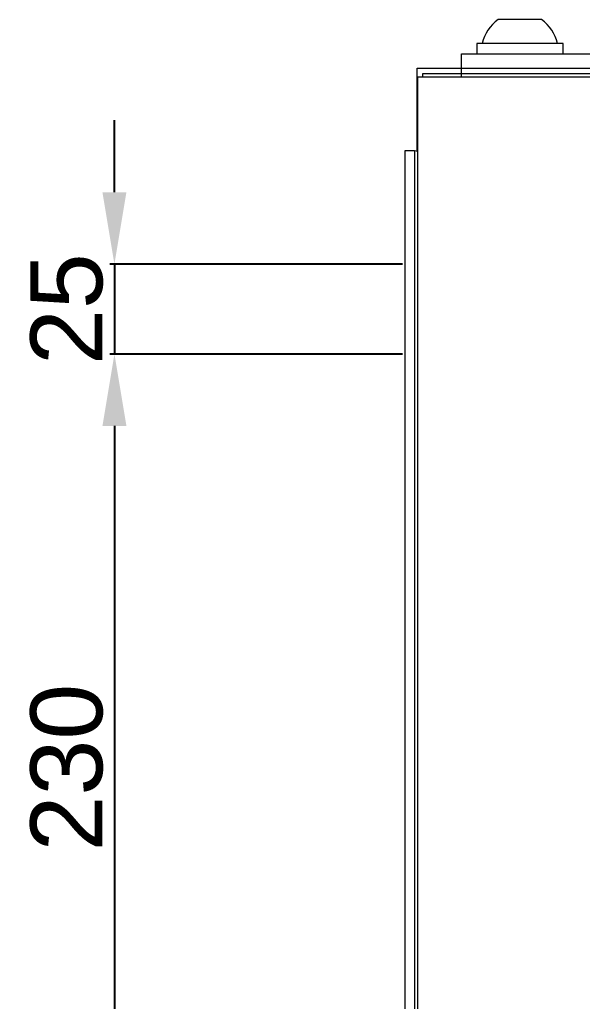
# Model space of a CAD drawing. Header units: millimetres. Extents: x 4134 to 7422, y 1400 to 3585.
# Drawn here: x 4133.9 to 4290.3, y 3200.8 to 3473.8 of the extents above; entities that cross this region are included whole.
import ezdxf

# ---------------------------------------------------------------- set-up
doc = ezdxf.new("R2010")
doc.units = ezdxf.units.MM
doc.layers.add('000-PI-ORMAR', color=2, linetype='Continuous')
doc.layers.add('000-PI_TEXT', color=7, linetype='Continuous')
doc.styles.get("Standard").update_dxf_attribs({"font": 'arial.ttf'})
doc.dimstyles.new('ISO-25-lb', dxfattribs={"dimtxt": 8, "dimasz": 8, "dimexe": 1.25, "dimexo": 0.625, "dimtad": 1, "dimtxsty": 'Standard', "dimcen": 5, "dimadec": 0, "dimazin": 0, "dimtfac": 1, "dimtmove": 0, "dimatfit": 3, "dimfxl": 1, "dimarcsym": 0})

# ---------------------------------------------------------------- blocks, each defined once
blk = doc.blocks.new('*D654')
at = {"layer": '000-PI_TEXT', "color": 0, "linetype": 'ByBlock', "lineweight": -2, "ltscale": 0.25, "transparency": 16777216}
for p, q in [((4240.32, 3380.78), (4159.02, 3380.78)), ((4160.27, 3360.78), (4160.27, 3170.78)), ((4240.32, 3150.78), (4159.02, 3150.78))]:
    blk.add_line(p, q, dxfattribs=at)
at = {"layer": '000-PI_TEXT', "color": 0, "linetype": 'ByBlock', "ltscale": 0.25, "transparency": 16777216}
for points in [[(4156.93, 3360.78), (4163.6, 3360.78), (4160.27, 3380.78)], [(4156.93, 3170.78), (4163.6, 3170.78), (4160.27, 3150.78)]]:
    blk.add_solid(points, dxfattribs=at)
at = {"layer": 'Defpoints', "color": 0, "linetype": 'ByBlock', "ltscale": 0.25, "transparency": 16777216}
for p in [(4240.95, 3380.78), (4160.27, 3150.78), (4240.95, 3150.78)]:
    blk.add_point(p, dxfattribs=at)
at = {"layer": '000-PI_TEXT', "color": 0, "linetype": 'ByBlock', "lineweight": 0, "ltscale": 0.25, "transparency": 16777216, "insert": (4147.05, 3265.78), "char_height": 20, "attachment_point": 5, "rotation": 90}
blk.add_mtext('230', dxfattribs=at)
blk = doc.blocks.new('*D655')
at = {"layer": '000-PI_TEXT', "color": 0, "linetype": 'ByBlock', "lineweight": -2, "ltscale": 0.25, "transparency": 16777216}
for p, q in [((4160.27, 3425.78), (4160.27, 3445.78)), ((4240.32, 3405.78), (4159.02, 3405.78)), ((4160.27, 3405.78), (4160.27, 3380.78)), ((4240.32, 3380.78), (4159.02, 3380.78)), ((4160.27, 3360.78), (4160.27, 3340.78))]:
    blk.add_line(p, q, dxfattribs=at)
at = {"layer": '000-PI_TEXT', "color": 0, "linetype": 'ByBlock', "ltscale": 0.25, "transparency": 16777216}
for points in [[(4156.93, 3425.78), (4163.6, 3425.78), (4160.27, 3405.78)], [(4156.93, 3360.78), (4163.6, 3360.78), (4160.27, 3380.78)]]:
    blk.add_solid(points, dxfattribs=at)
at = {"layer": 'Defpoints', "color": 0, "linetype": 'ByBlock', "ltscale": 0.25, "transparency": 16777216}
for p in [(4240.95, 3405.78), (4160.27, 3380.78), (4240.95, 3380.78)]:
    blk.add_point(p, dxfattribs=at)
at = {"layer": '000-PI_TEXT', "color": 0, "linetype": 'ByBlock', "lineweight": 0, "ltscale": 0.25, "transparency": 16777216, "insert": (4147.05, 3393.28), "char_height": 20, "attachment_point": 5, "rotation": 90}
blk.add_mtext('25', dxfattribs=at)

msp = doc.modelspace()

# ---------------------------------------------------------------- linework, layer by layer
at = {"layer": '000-PI-ORMAR', "color": 0, "linetype": 'ByBlock', "lineweight": 0}
for p, q in [((4278.948, 3473.778), (4266.948, 3473.778)), ((4284.948, 3467.178), (4260.948, 3467.178)), ((4260.948, 3467.178), (4260.948, 3464.278)), ((4284.948, 3464.278), (4284.948, 3467.178)), ((4256.698, 3457.778), (4256.698, 3464.278)), ((4256.698, 3464.278), (5024.198, 3464.278)), ((4244.448, 3460.278), (4256.698, 3460.278)), ((4244.448, 3437.14), (4244.448, 3460.278)), ((4256.698, 3460.278), (5024.198, 3460.278)), ((4244.46, 3457.778), (4244.46, 1473.278)), ((5036.46, 3457.778), (4244.46, 3457.778)), ((4245.948, 3457.778), (4245.948, 3458.778)), ((4245.948, 3458.778), (4256.698, 3458.778)), ((4256.698, 3458.778), (5024.198, 3458.778)), ((4240.948, 3437.278), (4240.948, 1486.278)), ((4243.666, 3437.278), (4240.948, 3437.278)), ((4244.46, 3437.138), (4243.666, 3437.278)), ((4243.666, 3437.278), (4243.666, 1486.278))]:
    msp.add_line(p, q, dxfattribs=at)
for centre, start, end in [((4273.343, 3464.584), 124.82083, 166.60542), ((4272.552, 3464.584), 13.39458, 55.17917)]:
    msp.add_arc(centre, 11.2, start, end, dxfattribs=at)

# ---------------------------------------------------------------- dimensions: what is measured, and where the dimension line sits
at = {"layer": '000-PI_TEXT', "color": 0, "linetype": 'ByBlock', "lineweight": 0, "ltscale": 0.25}
dim = msp.add_linear_dim(base=(4160.265, 3380.778), p1=(4240.948, 3405.778), p2=(4240.948, 3380.778), angle=90, text='25', dimstyle='ISO-25-lb', override={"dimtxt": 20, "dimasz": 20, "dimgap": 3}, dxfattribs=at)
dim.commit()
dim.dimension.update_dxf_attribs({"geometry": '*D655', "text_midpoint": (4160.265, 3393.278), "dimtype": 160})
dim = msp.add_linear_dim(base=(4160.265, 3150.778), p1=(4240.948, 3380.778), p2=(4240.948, 3150.778), angle=90, text='230', dimstyle='ISO-25-lb', override={"dimtxt": 20, "dimasz": 20, "dimgap": 3}, dxfattribs=at)
dim.commit()
dim.dimension.update_dxf_attribs({"geometry": '*D654', "text_midpoint": (4147.047, 3265.778)})

doc.saveas('drawing.dxf')
